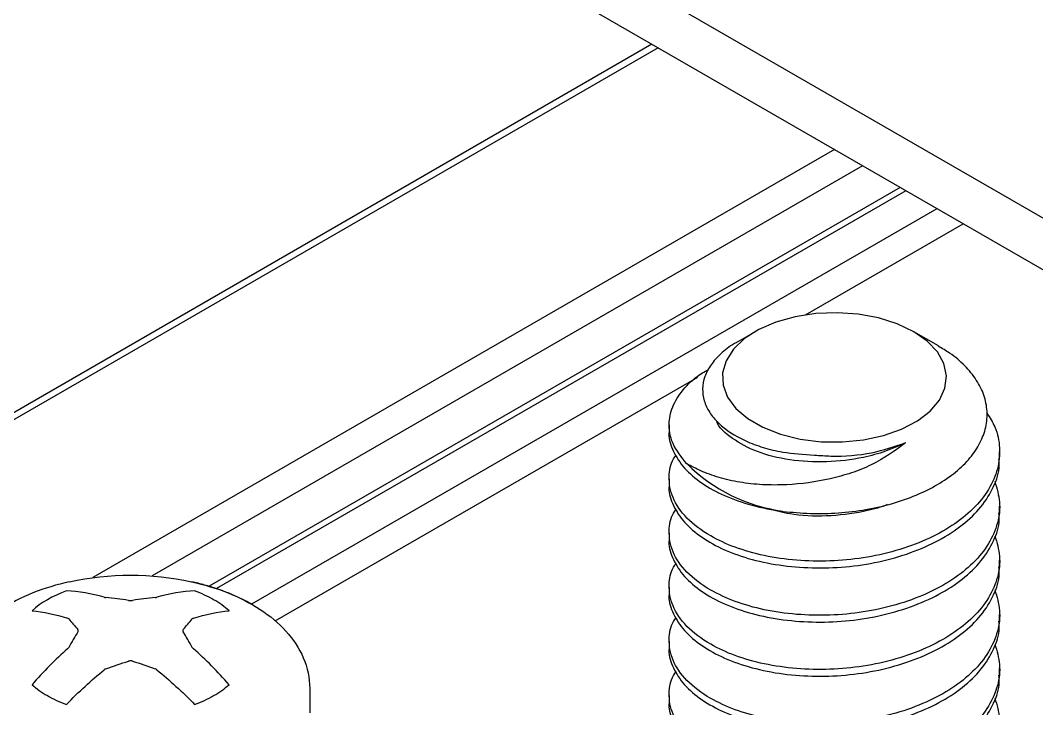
# Model space of a CAD drawing. Extents: x -0.54 to 6.36, y -7.35 to 0.
# Drawn here: x 1.754 to 2.52, y -3.831 to -3.312 of the extents above; entities that cross this region are included whole.
import ezdxf

# ---------------------------------------------------------------- set-up
doc = ezdxf.new("R2010")
doc.units = 0
doc.header["$LTSCALE"] = 0.5
doc.header["$MEASUREMENT"] = 0
for name, color, linetype in [('Hardware', 242, 'CONTINUOUS'), ('Housing', 150, 'CONTINUOUS'), ('Mounting', 4, 'CONTINUOUS')]:
    doc.layers.add(name, color=color, linetype=linetype)

msp = doc.modelspace()

# ---------------------------------------------------------------- linework, layer by layer
at = {"layer": 'Hardware', "transparency": 16777216, "extrusion": (-4.71769e-15, 0.816497, 0.57735)}
msp.add_line((1.97222, -3.81541), (1.97222, -3.83385), dxfattribs=at)
at = {"layer": 'Hardware', "lineweight": 9, "transparency": 16777216, "extrusion": (7.03853e-17, 1.66533e-16, -1)}
msp.add_arc((-1.83722, -3.94212), 0.21214, 77.50512, 102.49488, dxfattribs=at)
at = {"layer": 'Hardware', "transparency": 16777216, "extrusion": (7.03853e-17, 1.66533e-16, -1)}
msp.add_arc((-1.83722, -3.94212), 0.21214, 77.50512, 102.49488, dxfattribs=at)
at = {"layer": 'Hardware', "lineweight": 9, "transparency": 16777216}
for centre, major_axis, ratio, start_param, end_param in [((1.83722, -3.78473), (-0.08856, 0), 0.57735, -0.9936, -0.577197), ((1.83823, -3.94164), (-0.09122, 0.19152), 0.625473, -0.511675, -0.31702), ((1.8362, -3.94164), (0.09122, 0.19152), 0.625473, 0.31702, 0.511675), ((1.83722, -3.78473), (-0.08856, 0), 0.57735, -2.356194, -2.147993), ((1.844, -3.93393), (-0.16279, 0.13485), 0.801793, -0.941996, -0.854429), ((1.83043, -3.93393), (-0.16279, -0.13485), 0.801793, -2.287164, -2.199597), ((1.83722, -3.78473), (-0.08856, 0), 0.57735, -2.564396, -2.356194), ((1.82084, -3.93947), (-0.03377, -0.20867), 0.36159, -2.434796, -2.347229), ((1.85359, -3.93947), (-0.03377, 0.20867), 0.36159, -0.794364, -0.706797), ((1.8362, -3.94164), (-0.09122, -0.19152), 0.625473, -2.177695, -1.983039), ((1.83823, -3.94164), (-0.09122, 0.19152), 0.625473, -1.158553, -0.963898), ((1.83722, -3.78473), (0.08856, 0), 0.57735, -2.564396, -2.356194), ((1.83722, -3.78473), (0.08856, 0), 0.57735, -0.785398, -0.577197), ((1.83722, -3.78473), (0.08856, 0), 0.57735, -2.356194, -2.147993), ((1.83722, -3.78473), (0.08856, 0), 0.57735, -0.9936, -0.785398)]:
    msp.add_ellipse(centre, major_axis=major_axis, ratio=ratio, start_param=start_param, end_param=end_param, dxfattribs=at)
at = {"layer": 'Hardware', "transparency": 16777216}
for centre, major_axis, ratio, start_param, end_param in [((1.83722, -3.78473), (-0.08856, 0), 0.57735, -0.9936, -0.577197), ((1.83823, -3.94164), (-0.09122, 0.19152), 0.625473, -0.511675, -0.31702), ((1.8362, -3.94164), (0.09122, 0.19152), 0.625473, 0.31702, 0.511675), ((1.83722, -3.78473), (-0.08856, 0), 0.57735, -2.356194, -2.147993), ((1.844, -3.93393), (-0.16279, 0.13485), 0.801793, -0.941996, -0.854429), ((1.83043, -3.93393), (-0.16279, -0.13485), 0.801793, -2.287164, -2.199597), ((1.83722, -3.78473), (-0.08856, 0), 0.57735, -2.564396, -2.356194), ((1.82084, -3.93947), (-0.03377, -0.20867), 0.36159, -2.434796, -2.347229), ((1.85359, -3.93947), (-0.03377, 0.20867), 0.36159, -0.794364, -0.706797), ((1.8362, -3.94164), (-0.09122, -0.19152), 0.625473, -2.177695, -1.983039), ((1.83823, -3.94164), (-0.09122, 0.19152), 0.625473, -1.158553, -0.963898), ((1.83722, -3.78473), (0.08856, 0), 0.57735, -2.564396, -2.356194), ((1.83722, -3.78473), (0.08856, 0), 0.57735, -0.785398, -0.577197), ((1.83722, -3.78473), (0.08856, 0), 0.57735, -2.356194, -2.147993), ((1.83722, -3.78473), (0.08856, 0), 0.57735, -0.9936, -0.785398)]:
    msp.add_ellipse(centre, major_axis=major_axis, ratio=ratio, start_param=start_param, end_param=end_param, dxfattribs=at)
at = {"layer": 'Hardware', "lineweight": 9, "transparency": 16777216, "extrusion": (4.4325e-17, 2.31305e-16, -1)}
msp.add_ellipse((1.8362, -3.9428), major_axis=(0.11909, -0.17555), ratio=0.524834, start_param=-2.736974, end_param=-2.542319, dxfattribs=at)
at = {"layer": 'Hardware', "transparency": 16777216, "extrusion": (4.4325e-17, 2.31305e-16, -1)}
msp.add_ellipse((1.8362, -3.9428), major_axis=(0.11909, -0.17555), ratio=0.524834, start_param=-2.736974, end_param=-2.542319, dxfattribs=at)
at = {"layer": 'Hardware', "lineweight": 9, "transparency": 16777216, "extrusion": (-2.74017e-16, 3.87122e-16, -1)}
msp.add_ellipse((1.83823, -3.9428), major_axis=(0.11909, 0.17555), ratio=0.524834, start_param=-0.599273, end_param=-0.404618, dxfattribs=at)
at = {"layer": 'Hardware', "transparency": 16777216, "extrusion": (-2.74017e-16, 3.87122e-16, -1)}
msp.add_ellipse((1.83823, -3.9428), major_axis=(0.11909, 0.17555), ratio=0.524834, start_param=-0.599273, end_param=-0.404618, dxfattribs=at)
at = {"layer": 'Hardware', "lineweight": 9, "transparency": 16777216, "extrusion": (8.47424e-17, 3.76166e-16, -1)}
msp.add_ellipse((1.82084, -3.9473), major_axis=(0.06378, -0.20154), ratio=0.260951, start_param=-2.633902, end_param=-2.546335, dxfattribs=at)
at = {"layer": 'Hardware', "transparency": 16777216, "extrusion": (8.47424e-17, 3.76166e-16, -1)}
msp.add_ellipse((1.82084, -3.9473), major_axis=(0.06378, -0.20154), ratio=0.260951, start_param=-2.633902, end_param=-2.546335, dxfattribs=at)
at = {"layer": 'Hardware', "lineweight": 9, "transparency": 16777216, "extrusion": (1.89592e-16, 2.31123e-16, -1)}
msp.add_ellipse((1.85359, -3.9473), major_axis=(0.06378, 0.20154), ratio=0.260951, start_param=-0.595258, end_param=-0.50769, dxfattribs=at)
at = {"layer": 'Hardware', "transparency": 16777216, "extrusion": (1.89592e-16, 2.31123e-16, -1)}
msp.add_ellipse((1.85359, -3.9473), major_axis=(0.06378, 0.20154), ratio=0.260951, start_param=-0.595258, end_param=-0.50769, dxfattribs=at)
at = {"layer": 'Hardware', "lineweight": 9, "transparency": 16777216, "extrusion": (-1.78082e-16, 2.81461e-16, -1)}
msp.add_ellipse((1.844, -3.95284), major_axis=(0.17864, 0.11302), ratio=0.701155, start_param=-1.283341, end_param=-1.195773, dxfattribs=at)
at = {"layer": 'Hardware', "transparency": 16777216, "extrusion": (-1.78082e-16, 2.81461e-16, -1)}
msp.add_ellipse((1.844, -3.95284), major_axis=(0.17864, 0.11302), ratio=0.701155, start_param=-1.283341, end_param=-1.195773, dxfattribs=at)
at = {"layer": 'Hardware', "lineweight": 9, "transparency": 16777216, "extrusion": (-5.16895e-17, 2.29772e-16, -1)}
msp.add_ellipse((1.83043, -3.95284), major_axis=(0.17864, -0.11302), ratio=0.701155, start_param=-1.945819, end_param=-1.858252, dxfattribs=at)
at = {"layer": 'Hardware', "transparency": 16777216, "extrusion": (-5.16895e-17, 2.29772e-16, -1)}
msp.add_ellipse((1.83043, -3.95284), major_axis=(0.17864, -0.11302), ratio=0.701155, start_param=-1.945819, end_param=-1.858252, dxfattribs=at)
at = {"layer": 'Hardware', "lineweight": 9, "transparency": 16777216, "extrusion": (-1.50977e-16, 3.70734e-16, -1)}
msp.add_ellipse((1.83823, -3.9428), major_axis=(0.11909, 0.17555), ratio=0.524834, start_param=-1.246151, end_param=-1.051496, dxfattribs=at)
at = {"layer": 'Hardware', "transparency": 16777216, "extrusion": (-1.50977e-16, 3.70734e-16, -1)}
msp.add_ellipse((1.83823, -3.9428), major_axis=(0.11909, 0.17555), ratio=0.524834, start_param=-1.246151, end_param=-1.051496, dxfattribs=at)
at = {"layer": 'Hardware', "lineweight": 9, "transparency": 16777216, "extrusion": (9.02633e-17, 2.62469e-16, -1)}
msp.add_ellipse((1.8362, -3.9428), major_axis=(0.11909, -0.17555), ratio=0.524834, start_param=-2.090097, end_param=-1.895441, dxfattribs=at)
at = {"layer": 'Hardware', "transparency": 16777216, "extrusion": (9.02633e-17, 2.62469e-16, -1)}
msp.add_ellipse((1.8362, -3.9428), major_axis=(0.11909, -0.17555), ratio=0.524834, start_param=-2.090097, end_param=-1.895441, dxfattribs=at)
at = {"layer": 'Hardware', "lineweight": 9, "transparency": 16777216}
for points, knots in [([(1.79132, -3.73501), (1.78165, -3.73715), (1.77234, -3.73998), (1.75493, -3.74697), (1.74681, -3.75113), (1.73216, -3.76072), (1.72562, -3.76616), (1.7146, -3.77834), (1.71011, -3.78509), (1.7039, -3.79968), (1.70222, -3.80753), (1.70222, -3.81541)], [2.722679, 2.722679, 2.722679, 2.722679, 2.963541, 2.963541, 3.204404, 3.204404, 3.445266, 3.445266, 3.686128, 3.686128, 3.926991, 3.926991, 3.926991, 3.926991]), ([(1.92906, -3.7523), (1.92637, -3.75075), (1.9236, -3.74928), (1.91788, -3.74649), (1.91494, -3.74517), (1.90892, -3.7427), (1.90584, -3.74155), (1.89954, -3.7394), (1.89633, -3.7384), (1.8898, -3.73658), (1.88648, -3.73575), (1.88311, -3.73501)], [1.5707963, 1.5707963, 1.5707963, 1.5707963, 1.6545791, 1.6545791, 1.7383619, 1.7383619, 1.8221447, 1.8221447, 1.9059274, 1.9059274, 1.9897102, 1.9897102, 1.9897102, 1.9897102]), ([(1.83569, -3.74906), (1.8361, -3.74913), (1.83655, -3.74917), (1.83699, -3.74918), (1.83744, -3.74919), (1.83789, -3.74917), (1.83832, -3.74912), (1.83846, -3.7491), (1.8386, -3.74908), (1.83874, -3.74906)], [0, 0, 0, 0, 0.00003392832, 0.00003392832, 0.00003392832, 0.00006785849, 0.00006785849, 0.00006785849, 0.00007902941, 0.00007902941, 0.00007902941, 0.00007902941]), ([(1.79752, -3.77285), (1.79769, -3.77259), (1.79779, -3.77231), (1.79781, -3.77205), (1.79784, -3.77179), (1.79779, -3.77154), (1.79767, -3.77131), (1.79763, -3.77124), (1.79758, -3.77116), (1.79752, -3.77109)], [0, 0, 0, 0, 0.00003392832, 0.00003392832, 0.00003392832, 0.00006785849, 0.00006785849, 0.00006785849, 0.00007902941, 0.00007902941, 0.00007902941, 0.00007902941]), ([(1.87691, -3.77109), (1.87674, -3.7713), (1.87664, -3.77154), (1.87662, -3.7718), (1.87659, -3.77205), (1.87664, -3.77232), (1.87676, -3.77259), (1.8768, -3.77268), (1.87685, -3.77277), (1.87691, -3.77285)], [0, 0, 0, 0, 0.00003392832, 0.00003392832, 0.00003392832, 0.00006785849, 0.00006785849, 0.00006785849, 0.00007902941, 0.00007902941, 0.00007902941, 0.00007902941]), ([(1.83874, -3.79489), (1.83833, -3.79477), (1.83788, -3.79469), (1.83744, -3.79467), (1.83699, -3.79465), (1.83654, -3.79469), (1.83611, -3.79478), (1.83597, -3.79481), (1.83583, -3.79485), (1.83569, -3.79489)], [0, 0, 0, 0, 0.00003392832, 0.00003392832, 0.00003392832, 0.00006785849, 0.00006785849, 0.00006785849, 0.00007902941, 0.00007902941, 0.00007902941, 0.00007902941])]:
    msp.add_open_spline(points, degree=3, knots=knots, dxfattribs=at)
at = {"layer": 'Hardware', "transparency": 16777216}
for points, knots in [([(1.79132, -3.73501), (1.78165, -3.73715), (1.77234, -3.73998), (1.75493, -3.74697), (1.74681, -3.75113), (1.73216, -3.76072), (1.72562, -3.76616), (1.7146, -3.77834), (1.71011, -3.78509), (1.7039, -3.79968), (1.70222, -3.80753), (1.70222, -3.81541)], [2.722679, 2.722679, 2.722679, 2.722679, 2.963541, 2.963541, 3.204404, 3.204404, 3.445266, 3.445266, 3.686128, 3.686128, 3.926991, 3.926991, 3.926991, 3.926991]), ([(1.92906, -3.7523), (1.92637, -3.75075), (1.9236, -3.74928), (1.91788, -3.74649), (1.91494, -3.74517), (1.90892, -3.7427), (1.90584, -3.74155), (1.89954, -3.7394), (1.89633, -3.7384), (1.8898, -3.73658), (1.88648, -3.73575), (1.88311, -3.73501)], [1.5707963, 1.5707963, 1.5707963, 1.5707963, 1.6545791, 1.6545791, 1.7383619, 1.7383619, 1.8221447, 1.8221447, 1.9059274, 1.9059274, 1.9897102, 1.9897102, 1.9897102, 1.9897102]), ([(1.88311, -3.73501), (1.89279, -3.73715), (1.90209, -3.73998), (1.91951, -3.74697), (1.92762, -3.75113), (1.94227, -3.76072), (1.94881, -3.76616), (1.95983, -3.77834), (1.96432, -3.78509), (1.97053, -3.79968), (1.97222, -3.80753), (1.97222, -3.81541)], [2.722679, 2.722679, 2.722679, 2.722679, 2.963541, 2.963541, 3.204404, 3.204404, 3.445266, 3.445266, 3.686128, 3.686128, 3.926991, 3.926991, 3.926991, 3.926991]), ([(1.83569, -3.74906), (1.8361, -3.74913), (1.83655, -3.74917), (1.83699, -3.74918), (1.83744, -3.74919), (1.83789, -3.74917), (1.83832, -3.74912), (1.83846, -3.7491), (1.8386, -3.74908), (1.83874, -3.74906)], [0, 0, 0, 0, 0.00003392832, 0.00003392832, 0.00003392832, 0.00006785849, 0.00006785849, 0.00006785849, 0.00007902941, 0.00007902941, 0.00007902941, 0.00007902941]), ([(1.79752, -3.77285), (1.79769, -3.77259), (1.79779, -3.77231), (1.79781, -3.77205), (1.79784, -3.77179), (1.79779, -3.77154), (1.79767, -3.77131), (1.79763, -3.77124), (1.79758, -3.77116), (1.79752, -3.77109)], [0, 0, 0, 0, 0.00003392832, 0.00003392832, 0.00003392832, 0.00006785849, 0.00006785849, 0.00006785849, 0.00007902941, 0.00007902941, 0.00007902941, 0.00007902941]), ([(1.87691, -3.77109), (1.87674, -3.7713), (1.87664, -3.77154), (1.87662, -3.7718), (1.87659, -3.77205), (1.87664, -3.77232), (1.87676, -3.77259), (1.8768, -3.77268), (1.87685, -3.77277), (1.87691, -3.77285)], [0, 0, 0, 0, 0.00003392832, 0.00003392832, 0.00003392832, 0.00006785849, 0.00006785849, 0.00006785849, 0.00007902941, 0.00007902941, 0.00007902941, 0.00007902941]), ([(1.83874, -3.79489), (1.83833, -3.79477), (1.83788, -3.79469), (1.83744, -3.79467), (1.83699, -3.79465), (1.83654, -3.79469), (1.83611, -3.79478), (1.83597, -3.79481), (1.83583, -3.79485), (1.83569, -3.79489)], [0, 0, 0, 0, 0.00003392832, 0.00003392832, 0.00003392832, 0.00006785849, 0.00006785849, 0.00006785849, 0.00007902941, 0.00007902941, 0.00007902941, 0.00007902941])]:
    msp.add_open_spline(points, degree=3, knots=knots, dxfattribs=at)
at = {"layer": 'Hardware', "lineweight": 9, "transparency": 16777216}
for points in [[(1.81734, -3.74671), (1.81771, -3.74682), (1.81816, -3.7469), (1.81865, -3.74694)], [(1.85578, -3.74694), (1.85627, -3.7469), (1.85672, -3.74682), (1.85709, -3.74671)], [(1.79068, -3.76309), (1.79048, -3.76288), (1.79019, -3.76271), (1.78984, -3.76259)], [(1.8846, -3.76259), (1.88424, -3.76271), (1.88395, -3.76288), (1.88375, -3.76309)], [(1.78984, -3.78554), (1.79019, -3.78523), (1.79048, -3.78488), (1.79068, -3.78453)], [(1.88375, -3.78453), (1.88395, -3.78488), (1.88424, -3.78523), (1.8846, -3.78554)], [(1.81865, -3.80068), (1.81816, -3.80086), (1.81771, -3.80112), (1.81734, -3.80142)], [(1.85709, -3.80142), (1.85672, -3.80112), (1.85627, -3.80086), (1.85578, -3.80068)]]:
    msp.add_open_spline(points, degree=3, dxfattribs=at)
at = {"layer": 'Hardware', "transparency": 16777216}
for points in [[(1.81734, -3.74671), (1.81771, -3.74682), (1.81816, -3.7469), (1.81865, -3.74694)], [(1.85578, -3.74694), (1.85627, -3.7469), (1.85672, -3.74682), (1.85709, -3.74671)], [(1.79068, -3.76309), (1.79048, -3.76288), (1.79019, -3.76271), (1.78984, -3.76259)], [(1.8846, -3.76259), (1.88424, -3.76271), (1.88395, -3.76288), (1.88375, -3.76309)], [(1.78984, -3.78554), (1.79019, -3.78523), (1.79048, -3.78488), (1.79068, -3.78453)], [(1.88375, -3.78453), (1.88395, -3.78488), (1.88424, -3.78523), (1.8846, -3.78554)], [(1.81865, -3.80068), (1.81816, -3.80086), (1.81771, -3.80112), (1.81734, -3.80142)], [(1.85709, -3.80142), (1.85672, -3.80112), (1.85627, -3.80086), (1.85578, -3.80068)]]:
    msp.add_open_spline(points, degree=3, dxfattribs=at)
at = {"layer": 'Housing', "linetype": 'Continuous', "transparency": 16777216}
for p, q in [((2.23012, -3.32986), (0.75112, -4.18414)), ((2.23468, -3.33249), (0.75853, -4.18473)), ((2.36762, -3.40924), (1.80874, -3.7319)), ((2.38883, -3.42148), (1.85342, -3.7306)), ((2.41712, -3.43781), (1.89639, -3.73845)), ((2.42147, -3.44032), (1.90194, -3.74022))]:
    msp.add_line(p, q, dxfattribs=at)
at = {"layer": 'Mounting', "linetype": 'Continuous', "lineweight": 25, "transparency": 16777216}
for p, q in [((2.60944, -3.5098), (1.48443, -2.86035)), ((2.60944, -3.54883), (1.48443, -2.89938)), ((2.44475, -3.45376), (1.92833, -3.75188)), ((2.34571, -3.53386), (2.4646, -3.46522)), ((2.30779, -3.54649), (2.29472, -3.55404)), ((2.44593, -3.55725), (2.42731, -3.54649)), ((1.94629, -3.76444), (2.2646, -3.58068)), ((2.24305, -3.6167), (2.24305, -3.62181)), ((2.49205, -3.64222), (2.49205, -3.63712)), ((2.24305, -3.65753), (2.24305, -3.66264)), ((2.49205, -3.68305), (2.49205, -3.67795)), ((2.24305, -3.69835), (2.24305, -3.70346)), ((2.49205, -3.72387), (2.49205, -3.71878)), ((2.24305, -3.73918), (2.24305, -3.74429)), ((2.49205, -3.7647), (2.49205, -3.7596)), ((2.24305, -3.78001), (2.24305, -3.78512)), ((2.49205, -3.80553), (2.49205, -3.80043)), ((2.24305, -3.82084), (2.24305, -3.82594))]:
    msp.add_line(p, q, dxfattribs=at)
at = {"layer": 'Mounting', "linetype": 'Continuous', "lineweight": 25, "transparency": 16777216, "flags": 128}
msp.add_lwpolyline([(2.4273, -3.54649), (2.41491, -3.54058), (2.40081, -3.53614), (2.38551, -3.53332), (2.36956, -3.53221), (2.35353, -3.53288), (2.33802, -3.53528), (2.32357, -3.53933), (2.31071, -3.54489), (2.2999, -3.55175), (2.29154, -3.55967), (2.28593, -3.56836), (2.28326, -3.5775), (2.28364, -3.58677), (2.28706, -3.59583), (2.29338, -3.60436), (2.30239, -3.61204), (2.31375, -3.6186), (2.32705, -3.6238), (2.34182, -3.62745), (2.35751, -3.62942), (2.37357, -3.62964), (2.38942, -3.6281), (2.40447, -3.62486), (2.41818, -3.62003), (2.43007, -3.61379), (2.4397, -3.60637), (2.44672, -3.59803), (2.45088, -3.58907), (2.45202, -3.57982), (2.45011, -3.57061), (2.44522, -3.56178), (2.43752, -3.55364), (2.4273, -3.54649)], dxfattribs=at)
at = {"layer": 'Mounting', "linetype": 'Continuous', "lineweight": 25, "transparency": 16777216}
msp.add_arc((2.34666, -3.55499), 0.1282, 225.31736, 262.01379, dxfattribs=at)
for points, knots in [([(2.29481, -3.5542), (2.29394, -3.55463), (2.28884, -3.55722), (2.28174, -3.56303), (2.27414, -3.57138), (2.26953, -3.5803), (2.26782, -3.58949), (2.26899, -3.59864), (2.27314, -3.60744), (2.28213, -3.61818), (2.29613, -3.6274), (2.31372, -3.63397), (2.33088, -3.63821), (2.3444, -3.63904), (2.35252, -3.63954)], [0, 0, 0, 0, 0.01688, 0.099743, 0.180741, 0.26174, 0.341476, 0.421192, 0.500019, 0.578846, 0.731499, 0.808144, 0.884788, 1, 1, 1, 1]), ([(2.32884, -3.68195), (2.3357, -3.68262), (2.3494, -3.68396), (2.37059, -3.68346), (2.39147, -3.68094), (2.4113, -3.67638), (2.42947, -3.66995), (2.4456, -3.66197), (2.45933, -3.65251), (2.47019, -3.64189), (2.47779, -3.6304), (2.48215, -3.61847), (2.48311, -3.60633), (2.48075, -3.59436), (2.47502, -3.58281), (2.46624, -3.57213), (2.45642, -3.56355), (2.44875, -3.55917), (2.44579, -3.55749)], [0, 0, 0, 0, 0.066886, 0.133768, 0.200579, 0.26739, 0.332155, 0.396919, 0.461741, 0.526552, 0.589694, 0.652835, 0.715512, 0.778173, 0.839849, 0.901524, 0.962062, 1, 1, 1, 1]), ([(2.25651, -3.64615), (2.25245, -3.64112), (2.24443, -3.63118), (2.24208, -3.61564), (2.24554, -3.60134), (2.25432, -3.58881), (2.26372, -3.57989), (2.27119, -3.57594), (2.27273, -3.57513)], [0, 0, 0, 0, 0.215547, 0.426571, 0.600781, 0.777869, 0.954079, 1, 1, 1, 1]), ([(2.48244, -3.60781), (2.48463, -3.61127), (2.48998, -3.61973), (2.49269, -3.63406), (2.49125, -3.65001), (2.48445, -3.66568), (2.47274, -3.68027), (2.45671, -3.69306), (2.437, -3.70373), (2.41426, -3.71202), (2.38957, -3.71747), (2.36409, -3.71983), (2.33874, -3.71924), (2.31443, -3.71575), (2.29244, -3.70949), (2.27209, -3.70002), (2.2554, -3.68739), (2.24465, -3.6719), (2.24232, -3.65654), (2.24408, -3.64555), (2.24768, -3.64048), (2.24835, -3.63954)], [0, 0, 0, 0, 0.037145, 0.090745, 0.143809, 0.198056, 0.252433, 0.305791, 0.359058, 0.413406, 0.467693, 0.520818, 0.574336, 0.628755, 0.68292, 0.735897, 0.803105, 0.869348, 0.9342, 0.987739, 1, 1, 1, 1]), ([(2.42112, -3.63032), (2.41618, -3.63255), (2.40628, -3.63702), (2.38624, -3.64247), (2.36139, -3.64544), (2.33352, -3.64386), (2.30861, -3.63764), (2.29013, -3.62719), (2.28007, -3.6187), (2.27892, -3.61379), (2.27888, -3.61365)], [0, 0, 0, 0, 0.099115, 0.198595, 0.356452, 0.516398, 0.67684, 0.834358, 0.995477, 1, 1, 1, 1]), ([(2.24306, -3.62181), (2.24305, -3.62183), (2.2422, -3.62625), (2.2452, -3.63528), (2.25247, -3.64803), (2.26523, -3.65957), (2.28201, -3.66941), (2.30238, -3.67701), (2.31879, -3.68057), (2.32788, -3.68182), (2.32884, -3.68195)], [0, 0, 0, 0, 0.000798, 0.162501, 0.327376, 0.491942, 0.652941, 0.815392, 0.98046, 1, 1, 1, 1]), ([(2.42112, -3.63032), (2.41298, -3.63628), (2.40077, -3.64523), (2.38045, -3.65321), (2.35915, -3.65911), (2.3361, -3.66218), (2.31329, -3.66215), (2.29603, -3.6603), (2.28037, -3.65658), (2.26701, -3.6518), (2.25984, -3.64794), (2.25651, -3.64615)], [0, 0, 0, 0, 0.171992, 0.25827, 0.344576, 0.518282, 0.617371, 0.716461, 0.815359, 0.914326, 1, 1, 1, 1]), ([(2.35252, -3.63954), (2.35666, -3.63983), (2.37103, -3.64083), (2.39562, -3.63893), (2.41284, -3.63311), (2.42112, -3.63032)], [0, 0, 0, 0, 0.174008, 0.603145, 1, 1, 1, 1]), ([(2.24306, -3.66264), (2.24305, -3.66266), (2.2422, -3.66708), (2.2452, -3.67611), (2.25247, -3.68886), (2.26523, -3.7004), (2.28201, -3.71023), (2.30238, -3.71785), (2.32562, -3.72285), (2.35054, -3.72497), (2.37607, -3.72422), (2.40129, -3.72039), (2.42525, -3.71357), (2.44666, -3.70409), (2.46471, -3.69242), (2.47887, -3.67872), (2.48805, -3.66352), (2.49226, -3.65108), (2.49164, -3.64399), (2.49148, -3.64223)], [0, 0, 0, 0, 0.000319, 0.064904, 0.130756, 0.196485, 0.260789, 0.325673, 0.391602, 0.457177, 0.521323, 0.586471, 0.652439, 0.717822, 0.781914, 0.847291, 0.913259, 0.978415, 1, 1, 1, 1]), ([(2.48849, -3.65952), (2.48999, -3.66464), (2.49303, -3.67496), (2.49115, -3.69085), (2.48448, -3.7065), (2.47274, -3.7211), (2.45671, -3.73388), (2.437, -3.74455), (2.41426, -3.75285), (2.38957, -3.7583), (2.36409, -3.76066), (2.33874, -3.76007), (2.31443, -3.75657), (2.29244, -3.75031), (2.27209, -3.74085), (2.2554, -3.72822), (2.24465, -3.71273), (2.24232, -3.69737), (2.24408, -3.68637), (2.24768, -3.68131), (2.24835, -3.68036)], [0, 0, 0, 0, 0.054341, 0.109529, 0.165948, 0.222502, 0.277996, 0.333396, 0.389921, 0.446381, 0.501633, 0.557294, 0.613891, 0.670225, 0.725324, 0.795222, 0.864117, 0.931566, 0.987248, 1, 1, 1, 1]), ([(2.24306, -3.70346), (2.24305, -3.70349), (2.2422, -3.7079), (2.2452, -3.71693), (2.25247, -3.72968), (2.26523, -3.74122), (2.28201, -3.75106), (2.30238, -3.75867), (2.32562, -3.76368), (2.35054, -3.7658), (2.37607, -3.76505), (2.40129, -3.76122), (2.42525, -3.75439), (2.44666, -3.74492), (2.46471, -3.73325), (2.47887, -3.71955), (2.48805, -3.70435), (2.49226, -3.69191), (2.49164, -3.68482), (2.49148, -3.68306)], [0, 0, 0, 0, 0.000319, 0.064904, 0.130756, 0.196485, 0.260789, 0.325673, 0.391602, 0.457177, 0.521323, 0.586471, 0.652439, 0.717822, 0.781914, 0.847291, 0.913259, 0.978415, 1, 1, 1, 1]), ([(2.40738, -3.67689), (2.40692, -3.67709), (2.40141, -3.67943), (2.38609, -3.68316), (2.36156, -3.6862), (2.33616, -3.68519), (2.32288, -3.6813), (2.31753, -3.67973)], [0, 0, 0, 0, 0.017185, 0.203236, 0.498468, 0.797606, 1, 1, 1, 1]), ([(2.48849, -3.70035), (2.48999, -3.70547), (2.49303, -3.71579), (2.49115, -3.73168), (2.48448, -3.74733), (2.47274, -3.76193), (2.45671, -3.77471), (2.437, -3.78538), (2.41426, -3.79368), (2.38957, -3.79912), (2.36409, -3.80148), (2.33874, -3.8009), (2.31443, -3.7974), (2.29244, -3.79114), (2.27209, -3.78168), (2.2554, -3.76905), (2.24465, -3.75356), (2.24232, -3.73819), (2.24408, -3.7272), (2.24768, -3.72213), (2.24835, -3.72119)], [0, 0, 0, 0, 0.054341, 0.109529, 0.165948, 0.222502, 0.277996, 0.333396, 0.389921, 0.446381, 0.501633, 0.557294, 0.613891, 0.670225, 0.725324, 0.795222, 0.864117, 0.931566, 0.987248, 1, 1, 1, 1]), ([(2.24306, -3.74429), (2.24305, -3.74431), (2.2422, -3.74873), (2.2452, -3.75776), (2.25247, -3.77051), (2.26523, -3.78205), (2.28201, -3.79189), (2.30238, -3.7995), (2.32562, -3.80451), (2.35054, -3.80663), (2.37607, -3.80587), (2.40129, -3.80205), (2.42525, -3.79522), (2.44666, -3.78575), (2.46471, -3.77408), (2.47887, -3.76038), (2.48805, -3.74517), (2.49226, -3.73273), (2.49164, -3.72565), (2.49148, -3.72388)], [0, 0, 0, 0, 0.000319, 0.064904, 0.130756, 0.196485, 0.260789, 0.325673, 0.391602, 0.457177, 0.521323, 0.586471, 0.652439, 0.717822, 0.781914, 0.847291, 0.913259, 0.978415, 1, 1, 1, 1]), ([(2.48849, -3.74117), (2.48999, -3.74629), (2.49303, -3.75662), (2.49115, -3.7725), (2.48448, -3.78816), (2.47274, -3.80275), (2.45671, -3.81554), (2.437, -3.82621), (2.41426, -3.8345), (2.38957, -3.83995), (2.36409, -3.84231), (2.33874, -3.84172), (2.31443, -3.83823), (2.29244, -3.83197), (2.27209, -3.8225), (2.2554, -3.80987), (2.24465, -3.79438), (2.24232, -3.77902), (2.24408, -3.76803), (2.24768, -3.76296), (2.24835, -3.76202)], [0, 0, 0, 0, 0.054341, 0.109529, 0.165948, 0.222502, 0.277996, 0.333396, 0.389921, 0.446381, 0.501633, 0.557294, 0.613891, 0.670225, 0.725324, 0.795222, 0.864117, 0.931566, 0.987248, 1, 1, 1, 1]), ([(2.24306, -3.78512), (2.24305, -3.78514), (2.2422, -3.78956), (2.2452, -3.79859), (2.25247, -3.81134), (2.26523, -3.82288), (2.28201, -3.83271), (2.30238, -3.84033), (2.32562, -3.84533), (2.35054, -3.84745), (2.37607, -3.8467), (2.40129, -3.84288), (2.42525, -3.83605), (2.44666, -3.82657), (2.46471, -3.81491), (2.47887, -3.80121), (2.48805, -3.786), (2.49226, -3.77356), (2.49164, -3.76647), (2.49148, -3.76471)], [0, 0, 0, 0, 0.000319, 0.064904, 0.130756, 0.196485, 0.260789, 0.325673, 0.391602, 0.457177, 0.521323, 0.586471, 0.652439, 0.717822, 0.781914, 0.847291, 0.913259, 0.978415, 1, 1, 1, 1]), ([(2.48849, -3.782), (2.48999, -3.78712), (2.49303, -3.79745), (2.49115, -3.81333), (2.48448, -3.82899), (2.47274, -3.84358), (2.45671, -3.85636), (2.437, -3.86704), (2.41426, -3.87533), (2.38957, -3.88078), (2.36409, -3.88314), (2.33874, -3.88255), (2.31443, -3.87905), (2.29244, -3.8728), (2.27209, -3.86333), (2.2554, -3.8507), (2.24465, -3.83521), (2.24232, -3.81985), (2.24408, -3.80885), (2.24768, -3.80379), (2.24835, -3.80284)], [0, 0, 0, 0, 0.054341, 0.109529, 0.165948, 0.222502, 0.277996, 0.333396, 0.389921, 0.446381, 0.501633, 0.557294, 0.613891, 0.670225, 0.725324, 0.795222, 0.864117, 0.931566, 0.987248, 1, 1, 1, 1]), ([(2.24306, -3.82594), (2.24305, -3.82597), (2.2422, -3.83039), (2.2452, -3.83942), (2.25247, -3.85216), (2.26523, -3.8637), (2.28201, -3.87354), (2.30238, -3.88115), (2.32562, -3.88616), (2.35054, -3.88828), (2.37607, -3.88753), (2.40129, -3.8837), (2.42525, -3.87687), (2.44666, -3.8674), (2.46471, -3.85573), (2.47887, -3.84203), (2.48805, -3.82683), (2.49226, -3.81439), (2.49164, -3.8073), (2.49148, -3.80554)], [0, 0, 0, 0, 0.000319, 0.064904, 0.130756, 0.196485, 0.260789, 0.325673, 0.391602, 0.457177, 0.521323, 0.586471, 0.652439, 0.717822, 0.781914, 0.847291, 0.913259, 0.978415, 1, 1, 1, 1]), ([(2.48849, -3.82283), (2.48999, -3.82795), (2.49303, -3.83827), (2.49115, -3.85416), (2.48448, -3.86981), (2.47274, -3.88441), (2.45671, -3.89719), (2.437, -3.90786), (2.41426, -3.91616), (2.38957, -3.9216), (2.36409, -3.92396), (2.33874, -3.92338), (2.31443, -3.91988), (2.29244, -3.91362), (2.27209, -3.90416), (2.2554, -3.89153), (2.24465, -3.87604), (2.24232, -3.86067), (2.24408, -3.84968), (2.24768, -3.84461), (2.24835, -3.84367)], [0, 0, 0, 0, 0.054341, 0.109529, 0.165948, 0.222502, 0.277996, 0.333396, 0.389921, 0.446381, 0.501633, 0.557294, 0.613891, 0.670225, 0.725324, 0.795222, 0.864117, 0.931566, 0.987248, 1, 1, 1, 1])]:
    msp.add_open_spline(points, degree=3, knots=knots, dxfattribs=at)

doc.saveas('drawing.dxf')
